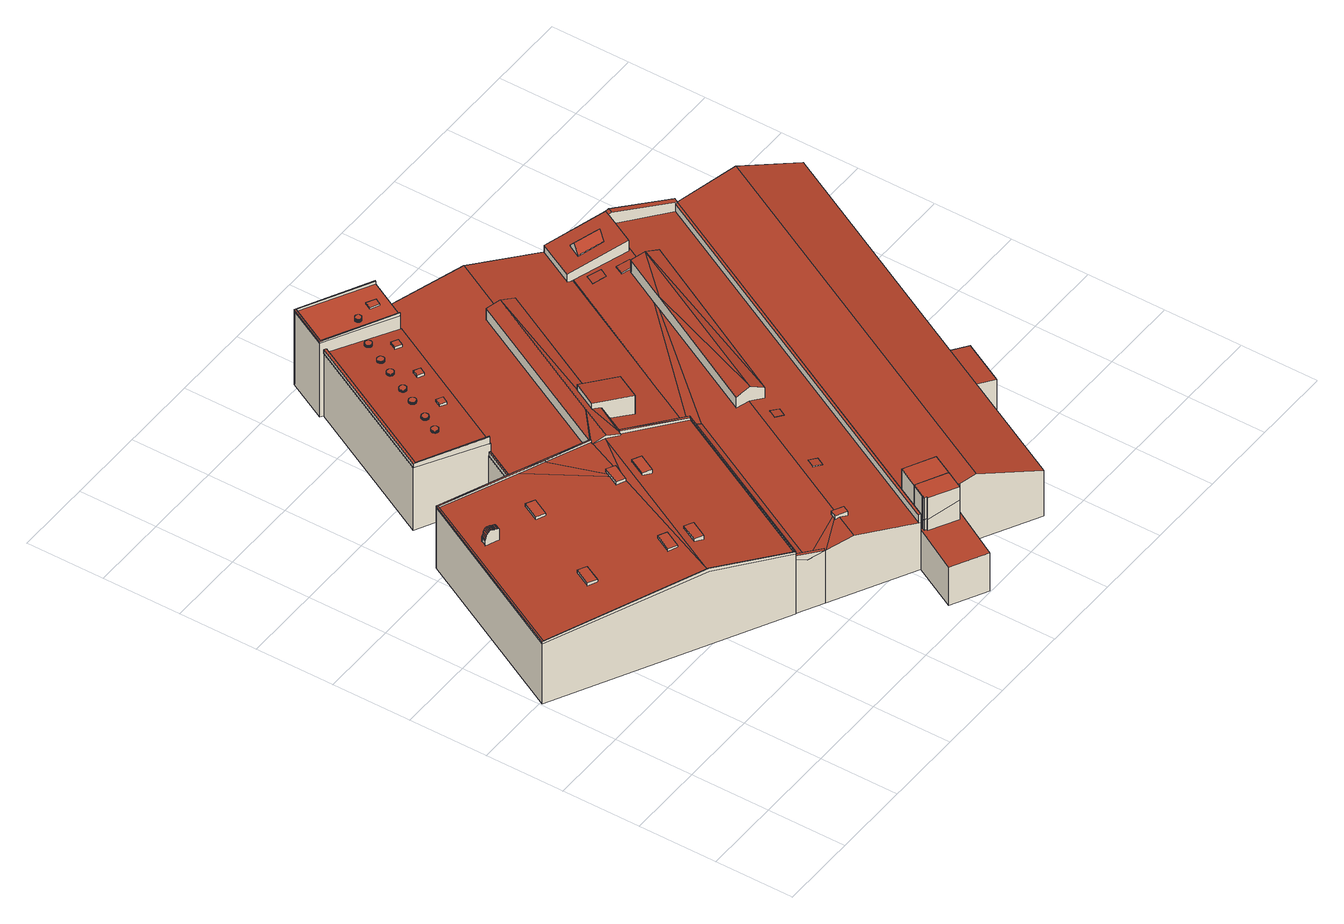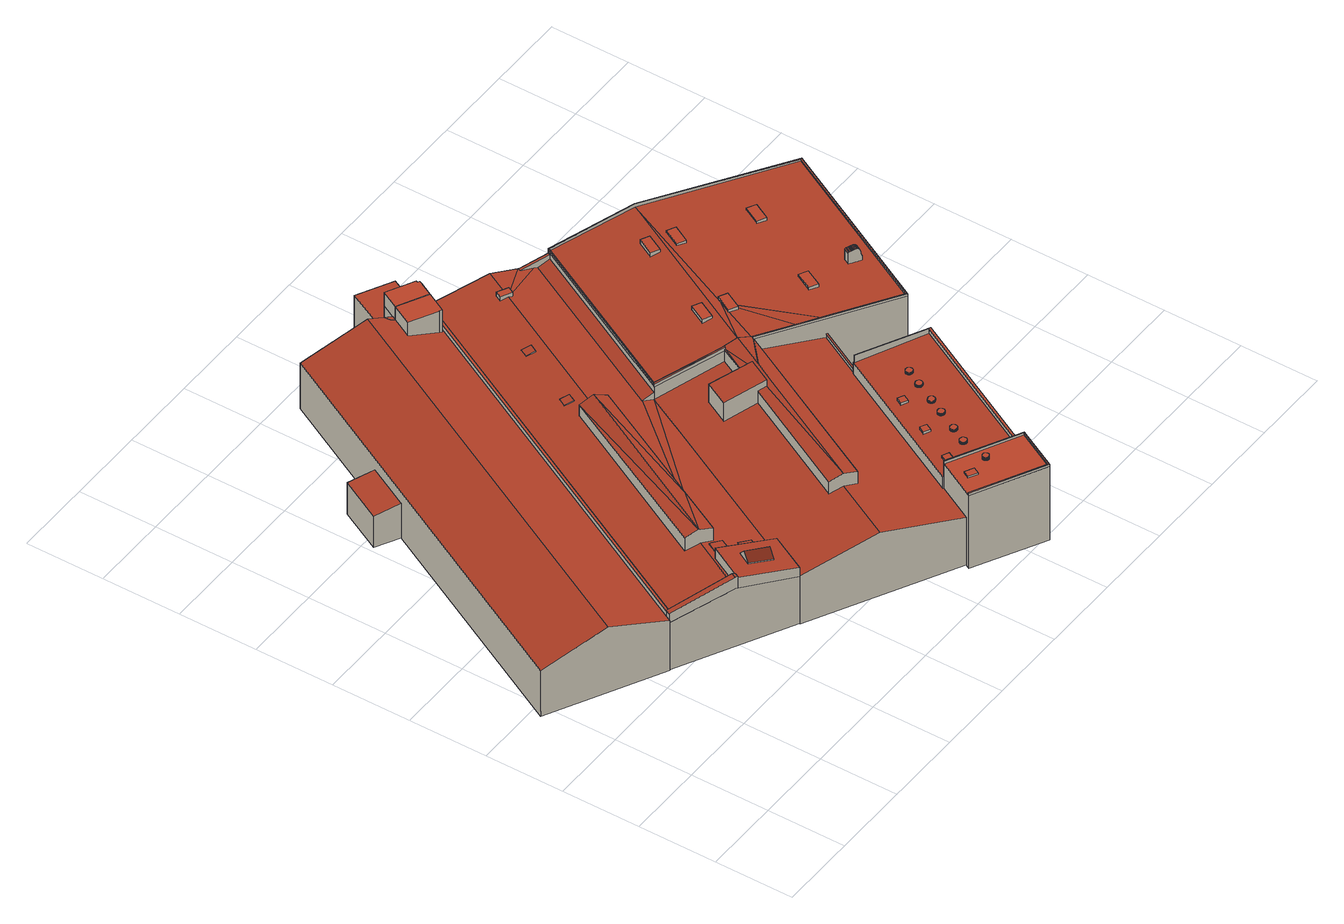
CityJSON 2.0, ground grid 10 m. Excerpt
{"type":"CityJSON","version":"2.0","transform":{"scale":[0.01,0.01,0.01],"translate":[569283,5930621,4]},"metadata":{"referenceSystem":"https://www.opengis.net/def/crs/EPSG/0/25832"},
"CityObjects":{
"building1":{"type":"Building","attributes":{"Grundfläche 2D":"41.973402","Grundhöhe NN":"5.007"},"geometry":[{"type":"Solid","lod":"3","boundaries":[[[[0,1,2,3,4,5,6,7,8]],[[9,10,11,12,13,14]],[[15,16,17,18,19,20,21,22,23,24,25,26,27,28,29]],[[30,31,1,0]],[[31,32,2,1]],[[32,33,34,4,3,2]],[[34,35,5,4]],[[35,36,6,5]],[[36,37,7,6]],[[9,14,8,7,37]],[[0,8,14,30]],[[37,15,29,9]],[[38,39,12,11,10,9,29,28,27]],[[13,12,39,40]],[[30,14,13,40,41]],[[31,42,43,20,32]],[[31,30,41,42]],[[34,33,32,20,19,18]],[[34,18,17,35]],[[35,17,16,36]],[[36,16,15,37]],[[44,25,24,23,22,45,46,47]],[[26,25,44,48]],[[27,26,48,38]],[[21,20,43,49]],[[22,21,49,45]],[[39,38,48,44,47,46,45,49,43,42,41,40]]]],"semantics":{"surfaces":[{"type":"RoofSurface"},{"type":"WallSurface"},{"type":"GroundSurface"}],"values":[[0,0,0,1,1,1,1,1,1,1,1,1,1,1,1,1,1,1,1,1,1,1,1,1,1,1,2]]}}]},
"building2":{"type":"Building","attributes":{"Grundfläche 2D":"3444.904382","Grundhöhe NN":"4.995"},"children":["building2-1","building2-2","building2-3","building2-4","building2-5","building2-6","building2-7","building2-8","building2-9","building2-10","building2-11","building2-12","building2-13","building2-14","building2-15","building2-16","building2-17","building2-18","building2-19","building2-20","building2-21","building2-22","building2-23","building2-24","building2-25","building2-26","building2-27","building2-28","building2-29","building2-30"],"geometry":[{"type":"MultiSurface","lod":"3","boundaries":[[[50,51,52]],[[53,52,51,54,55]],[[51,50,56,57,58,59]],[[60,61,62,63,64,55,54,51,59]],[[65,66,62]],[[66,63,62]],[[64,67,68,55]],[[69,70,71,72]],[[73,74,75,76,77]],[[78,76,75]],[[79,80,81]],[[80,82,81]],[[75,81,82,83,78]],[[84,80,79]],[[84,85,86,87]],[[87,80,84]],[[85,88,89,90,91]],[[91,86,85]],[[92,93,94,95,96]],[[95,90,96]],[[90,89,96]],[[8,97,98,99,100,2,1,0]],[[101,102,103,104]],[[105,106,102]],[[106,103,102]],[[107,106,105]],[[106,108,109,110,103]],[[111,112,113,114,115,116]],[[117,118,119,120,121],[122,123,124,125]],[[126,127,128,129,130,131,132,133,134,135]],[[136,137,138,139,140,141,142,143,144,145,146,147,148]],[[149,150,151,152,144,143,153,154,155,156,157,158,159,160]],[[161,162,163,164,165,166]],[[166,167,161]],[[57,168,169,167,170]],[[167,169,171]],[[167,171,161]],[[172,173,165,174,175,176,177]],[[173,57,170,167]],[[167,166,173]],[[166,165,173]],[[56,168,57]],[[178,179,180,181,182,183,184,185,186,14,187,13,12,188]],[[189,190,178,188]],[[191,192,193,194,195,196,197,198,199,200,201,202,203,204,205,206]],[[207,208,209,210,159,211,212,194,193,192]],[[213,214,215,216,217,218]],[[199,219,220,214,221,222]],[[199,222,221,223,201,200]],[[224,216,215,214,220,219,199,198,225]],[[159,216,224,211]],[[226,227,228,229,230,231,232,233]],[[234,235,236,237]],[[159,217,216]],[[59,58,57,173,172,60]],[[172,177,61,60]],[[157,66,65,238,158]],[[68,67,154,153]],[[55,68,153,143,142,53]],[[52,53,142,141]],[[156,155,69,72]],[[69,155,154,67,64,70]],[[64,63,71,70]],[[72,71,63,66,157,156]],[[176,175,75,74,73,61,177]],[[81,75,175,174]],[[79,81,174,165,164,84]],[[85,84,164,163]],[[85,163,162,161,171,89,88]],[[89,171,96]],[[171,169,96]],[[93,92,96,169,168,56]],[[56,50,94,93]],[[90,95,94,50,52,239,240,86,91]],[[240,241,87,86]],[[241,242,243,82,80,87]],[[243,244,245,78,83,82]],[[238,65,62,77,76,78,245]],[[62,61,73,77]],[[182,32,2,100,183]],[[32,31,1,2]],[[31,30,0,1]],[[8,0,30,14]],[[97,8,14,186]],[[186,185,98,97]],[[185,184,99,98]],[[184,183,100,99]],[[102,101,104,225,198,197,105]],[[107,105,197,196]],[[196,195,194,212,109,108,106,107]],[[224,225,104,103,110,109,212,211]],[[202,246,112,111]],[[247,181,180,114,113,112,246]],[[204,203,202,111,116,115]],[[150,149,210,209,119,118]],[[209,208,120,119]],[[248,151,117,121,207]],[[151,150,118,117]],[[139,138,249,250]],[[151,248,251,252,152]],[[253,145,144,152,252]],[[243,242,241,254,255]],[[217,245,244,243,255,256,213,218]],[[245,217,159,158,238]],[[139,250,257,240,239,52,141,140]],[[241,240,257,254]],[[13,187,258,259]],[[12,13,259,260]],[[189,188,12,260,261]],[[235,262,263,190,189,261,264,236]],[[179,178,190,263,265]],[[265,266,206,205,180,179]],[[181,247,267,268,182]],[[32,182,268,269]],[[31,32,269,270]],[[187,14,30,271,258]],[[30,31,270,271]],[[248,207,192,191,206,266,251]],[[160,210,149]],[[160,159,210]],[[221,214,213,256,272]],[[223,221,272,273]],[[246,202,201,223,273,274]],[[247,246,274,267]],[[132,131,130,129,230,229,228,227,275,276]],[[277,278,233,232,231,230,129,146,145,253]],[[226,233,278,279]],[[227,226,279,275]],[[138,137,136,148,127,126,135,134,133,280,249]],[[127,148,147,128]],[[128,147,146,129]],[[133,132,276,280]],[[237,236,264,281]],[[234,237,281,282]],[[235,234,282,262]],[[279,278,277,253,252,251,266,265,263,262,282,281,264,261,260,259,258,271,270,269,268,267,274,273,272,256,255,254,257,250,249,280,276,275]]],"semantics":{"surfaces":[{"type":"RoofSurface"},{"type":"WallSurface"},{"type":"GroundSurface"}],"values":[0,0,0,0,0,0,0,0,0,0,0,0,0,0,0,0,0,0,0,0,0,0,0,0,0,0,0,0,0,0,0,0,0,0,0,0,0,0,0,0,0,0,0,0,0,0,0,0,0,0,0,0,0,1,1,1,1,1,1,1,1,1,1,1,1,1,1,1,1,1,1,1,1,1,1,1,1,1,1,1,1,1,1,1,1,1,1,1,1,1,1,1,1,1,1,1,1,1,1,1,1,1,1,1,1,1,1,1,1,1,1,1,1,1,1,1,1,1,1,1,1,1,1,1,1,1,1,1,1,1,1,1,1,1,1,2]}}]},
"building2-1":{"type":"BuildingInstallation","parents":["building2"],"geometry":[{"type":"MultiSurface","lod":"3","boundaries":[[[283,284,285,286,287]],[[283,287,138,139]],[[139,140,284,283]],[[140,136,285,284]],[[287,286,285,136,137,138]]],"semantics":{"surfaces":[{"type":"RoofSurface"},{"type":"WallSurface"}],"values":[0,1,1,1,1]}}]},
"building2-2":{"type":"BuildingInstallation","parents":["building2"],"geometry":[{"type":"MultiSurface","lod":"3","boundaries":[[[288,289,290,291]],[[291,290,292,293]],[[288,291,293,294]],[[289,288,294,295]],[[290,289,295,292]]],"semantics":{"surfaces":[{"type":"RoofSurface"},{"type":"WallSurface"}],"values":[0,1,1,1,1]}}]},
"building2-3":{"type":"BuildingInstallation","parents":["building2"],"geometry":[{"type":"MultiSurface","lod":"3","boundaries":[[[296,297,298,299]],[[300,297,296,301]],[[302,300,301,303]],[[304,302,303,305]],[[306,304,305,307]],[[308,306,307,309]],[[310,308,309,311]],[[312,310,311,313]],[[314,312,313,315]],[[316,314,315,317]],[[318,316,317,319]],[[320,318,319,321]],[[322,320,321,323]],[[324,322,323,325]],[[326,324,325,327]],[[328,329,299,298]],[[299,329,330,331,332,333,334,335,336,337,327,325,323,321,319,317,315,313,311,309,307,305,303,301,296]],[[337,338,326,327]],[[324,326,338,339,340,341,342,343,344,345,346,347,328,298,297,300,302,304,306,308,310,312,314,316,318,320,322]]],"semantics":{"surfaces":[{"type":"RoofSurface"},{"type":"WallSurface"}],"values":[0,0,0,0,0,0,0,0,0,0,0,0,0,0,0,1,1,1,1]}}]},
"building2-4":{"type":"BuildingInstallation","parents":["building2"],"geometry":[{"type":"MultiSurface","lod":"3","boundaries":[[[348,349,350,351]],[[351,350,352,353]],[[348,351,353,354]],[[349,348,354,355]],[[350,349,355,352]]],"semantics":{"surfaces":[{"type":"RoofSurface"},{"type":"WallSurface"}],"values":[0,1,1,1,1]}}]},
"building2-5":{"type":"BuildingInstallation","parents":["building2"],"geometry":[{"type":"MultiSurface","lod":"3","boundaries":[[[356,357,358,359]],[[359,358,360,361]],[[356,359,361,362]],[[357,356,362,363]],[[358,357,363,360]]],"semantics":{"surfaces":[{"type":"RoofSurface"},{"type":"WallSurface"}],"values":[0,1,1,1,1]}}]},
"building2-6":{"type":"BuildingInstallation","parents":["building2"],"geometry":[{"type":"MultiSurface","lod":"3","boundaries":[[[364,365,366,367]],[[367,366,368,369]],[[369,370,364,367]],[[370,371,365,364]],[[366,365,371,368]]],"semantics":{"surfaces":[{"type":"RoofSurface"},{"type":"WallSurface"}],"values":[0,1,1,1,1]}}]},
"building2-7":{"type":"BuildingInstallation","parents":["building2"],"geometry":[{"type":"MultiSurface","lod":"3","boundaries":[[[372,373,374,375]],[[375,374,376,377]],[[372,375,377,378]],[[373,372,378,379]],[[374,373,379,376]]],"semantics":{"surfaces":[{"type":"RoofSurface"},{"type":"WallSurface"}],"values":[0,1,1,1,1]}}]},
"building2-8":{"type":"BuildingInstallation","parents":["building2"],"geometry":[{"type":"MultiSurface","lod":"3","boundaries":[[[380,381,382,383,384,385]],[[386,387,380,385]],[[387,166,381,380]],[[166,167,382,381]],[[167,388,383,382]],[[389,384,383,388,170]],[[389,386,385,384]]],"semantics":{"surfaces":[{"type":"RoofSurface"},{"type":"WallSurface"}],"values":[0,1,1,1,1,1,1]}}]},
"building2-9":{"type":"BuildingInstallation","parents":["building2"],"geometry":[{"type":"MultiSurface","lod":"3","boundaries":[[[390,391,392,393]],[[393,392,394,395]],[[390,393,395,396]],[[391,390,396,397]],[[392,391,397,394]]],"semantics":{"surfaces":[{"type":"RoofSurface"},{"type":"WallSurface"}],"values":[0,1,1,1,1]}}]},
"building2-10":{"type":"BuildingInstallation","parents":["building2"],"geometry":[{"type":"MultiSurface","lod":"3","boundaries":[[[398,399,400,401,402]],[[403,404,398,402]],[[404,405,399,398]],[[406,407,400,399,405]],[[400,407,403,402,401]]],"semantics":{"surfaces":[{"type":"RoofSurface"},{"type":"WallSurface"}],"values":[0,1,1,1,1]}}]},
"building2-11":{"type":"BuildingInstallation","parents":["building2"],"geometry":[{"type":"MultiSurface","lod":"3","boundaries":[[[408,409,410,411]],[[412,413,410,409]],[[409,408,414,412]],[[411,410,413,415]],[[415,414,408,411]]],"semantics":{"surfaces":[{"type":"RoofSurface"},{"type":"WallSurface"}],"values":[0,1,1,1,1]}}]},
"building2-12":{"type":"BuildingInstallation","parents":["building2"],"geometry":[{"type":"MultiSurface","lod":"3","boundaries":[[[416,417,418,419,420,421]],[[421,422,423,424,416]],[[121,120,419,418]],[[193,425,204,115,114,423,422,421,420,419,120,208]],[[423,114,180,205,206,424]],[[418,417,416,424,206,191,192,207,121]]],"semantics":{"surfaces":[{"type":"RoofSurface"},{"type":"WallSurface"}],"values":[0,0,1,1,1,1]}}]},
"building2-13":{"type":"BuildingInstallation","parents":["building2"],"geometry":[{"type":"MultiSurface","lod":"3","boundaries":[[[426,427,428,429]],[[430,427,426,431]],[[429,428,122,125]],[[124,431,426,429,125]],[[430,431,124,123]],[[122,428,427,430,123]]],"semantics":{"surfaces":[{"type":"RoofSurface"},{"type":"WallSurface"}],"values":[0,0,1,1,1,1]}}]},
"building2-14":{"type":"BuildingInstallation","parents":["building2"],"geometry":[{"type":"MultiSurface","lod":"3","boundaries":[[[432,433,434,435,436,437]],[[434,438,200,439,435]],[[436,435,439,440]],[[436,440,199,441,437]],[[438,434,433,432,437,441,219,222]]],"semantics":{"surfaces":[{"type":"RoofSurface"},{"type":"WallSurface"}],"values":[0,1,1,1,1]}}]},
"building2-15":{"type":"BuildingInstallation","parents":["building2"],"geometry":[{"type":"MultiSurface","lod":"3","boundaries":[[[221,442,443,444,445]],[[214,221,445,213]],[[215,218,444,443,220]],[[213,445,444,218]]],"semantics":{"surfaces":[{"type":"RoofSurface"},{"type":"WallSurface"}],"values":[0,1,1,1]}}]},
"building2-16":{"type":"BuildingInstallation","parents":["building2"],"geometry":[{"type":"MultiSurface","lod":"3","boundaries":[[[446,447,448,449]],[[449,448,450,451]],[[451,452,446,449]],[[452,453,447,446]],[[448,447,453,450]]],"semantics":{"surfaces":[{"type":"RoofSurface"},{"type":"WallSurface"}],"values":[0,1,1,1,1]}}]},
"building2-17":{"type":"BuildingInstallation","parents":["building2"],"geometry":[{"type":"MultiSurface","lod":"3","boundaries":[[[454,455,456,457,458,459,460,461,462,463,464,465,466,467,468,469,470,471,472,473,474,475,476,477,478,479,480,481,482,483,484,485,486,487,488,489,490,491,492,493,494,495,496,497,498,499,500,501,502,503]],[[459,458,504,505]],[[460,459,505,506]],[[461,460,506,507]],[[462,461,507,508]],[[463,462,508,509]],[[457,456,510,511]],[[458,457,511,504]],[[464,463,509,512]],[[465,464,512,513]],[[466,465,513,514]],[[467,466,514,515]],[[468,467,515,516]],[[469,468,516,517]],[[470,469,517,518]],[[471,470,518,519]],[[472,471,519,520]],[[473,472,520,521]],[[474,473,521,522]],[[475,474,522,523]],[[476,475,523,524]],[[477,476,524,525]],[[478,477,525,526]],[[479,478,526,527]],[[480,479,527,528]],[[481,480,528,529]],[[482,481,529,530]],[[483,482,530,531]],[[484,483,531,532]],[[485,484,532,533]],[[486,485,533,534]],[[487,486,534,535]],[[488,487,535,536]],[[489,488,536,537]],[[490,489,537,538]],[[491,490,538,539]],[[492,491,539,540]],[[493,492,540,541]],[[494,493,541,542]],[[495,494,542,543]],[[496,495,543,544]],[[497,496,544,545]],[[498,497,545,546]],[[499,498,546,547]],[[500,499,547,548]],[[501,500,548,549]],[[502,501,549,550]],[[503,502,550,551]],[[454,503,551,552]],[[455,454,552,553]],[[456,455,553,510]]],"semantics":{"surfaces":[{"type":"RoofSurface"},{"type":"WallSurface"}],"values":[0,1,1,1,1,1,1,1,1,1,1,1,1,1,1,1,1,1,1,1,1,1,1,1,1,1,1,1,1,1,1,1,1,1,1,1,1,1,1,1,1,1,1,1,1,1,1,1,1,1,1]}}]},
"building2-18":{"type":"BuildingInstallation","parents":["building2"],"geometry":[{"type":"MultiSurface","lod":"3","boundaries":[[[554,555,556,557]],[[557,556,558,559]],[[559,560,554,557]],[[555,554,560,561]],[[556,555,561,558]]],"semantics":{"surfaces":[{"type":"RoofSurface"},{"type":"WallSurface"}],"values":[0,1,1,1,1]}}]},
"building2-19":{"type":"BuildingInstallation","parents":["building2"],"geometry":[{"type":"MultiSurface","lod":"3","boundaries":[[[562,563,564,565,566,567,568,569]],[[563,229,570,564]],[[565,564,570,571]],[[566,565,571,572]],[[567,566,572,232]],[[568,567,232,233]],[[233,226,569,568]],[[226,227,562,569]],[[227,228,229,563,562]]],"semantics":{"surfaces":[{"type":"RoofSurface"},{"type":"WallSurface"}],"values":[0,1,1,1,1,1,1,1,1]}}]},
"building2-20":{"type":"BuildingInstallation","parents":["building2"],"geometry":[{"type":"MultiSurface","lod":"3","boundaries":[[[573,574,575,576,577,578,579]],[[132,133,576,575]],[[133,134,135,577,576]],[[135,580,578,577]],[[580,581,579,578]],[[581,582,131,574,573,579]],[[131,132,575,574]]],"semantics":{"surfaces":[{"type":"RoofSurface"},{"type":"WallSurface"}],"values":[0,1,1,1,1,1,1]}}]},
"building2-21":{"type":"BuildingInstallation","parents":["building2"],"geometry":[{"type":"MultiSurface","lod":"3","boundaries":[[[583,584,585,586,587,588,589,590,591,592,593,594,595,596,597,598,599,600,601,602,603,604,605,606,607,608,609,610,611,612,613,614,615,616,617,618,619,620,621,622,623,624,625,626,627,628,629,630,631,632]],[[633,634,632,631]],[[634,635,583,632]],[[635,636,584,583]],[[636,637,585,584]],[[637,638,586,585]],[[587,586,638,639]],[[640,641,594,593]],[[639,642,588,587]],[[642,643,589,588]],[[643,644,590,589]],[[644,645,591,590]],[[645,646,592,591]],[[646,640,593,592]],[[641,647,595,594]],[[647,648,596,595]],[[648,649,597,596]],[[649,650,598,597]],[[650,651,599,598]],[[651,652,600,599]],[[652,653,601,600]],[[653,654,602,601]],[[603,602,654,655]],[[655,656,604,603]],[[656,657,605,604]],[[657,658,606,605]],[[658,659,607,606]],[[659,660,608,607]],[[660,661,609,608]],[[661,662,610,609]],[[662,663,611,610]],[[663,664,612,611]],[[613,612,664,665]],[[665,666,614,613]],[[666,667,615,614]],[[667,668,616,615]],[[668,669,617,616]],[[669,670,618,617]],[[670,671,619,618]],[[671,672,620,619]],[[672,673,621,620]],[[673,674,622,621]],[[674,675,623,622]],[[675,676,624,623]],[[676,677,625,624]],[[677,678,626,625]],[[627,626,678,679]],[[679,680,628,627]],[[680,681,629,628]],[[681,682,630,629]],[[682,633,631,630]]],"semantics":{"surfaces":[{"type":"RoofSurface"},{"type":"WallSurface"}],"values":[0,1,1,1,1,1,1,1,1,1,1,1,1,1,1,1,1,1,1,1,1,1,1,1,1,1,1,1,1,1,1,1,1,1,1,1,1,1,1,1,1,1,1,1,1,1,1,1,1,1,1]}}]},
"building2-22":{"type":"BuildingInstallation","parents":["building2"],"geometry":[{"type":"MultiSurface","lod":"3","boundaries":[[[683,684,685,686,687,688,689,690,691,692,693,694,695,696,697,698,699,700,701,702,703,704,705,706,707,708,709,710,711,712,713,714,715,716,717,718,719,720,721,722,723,724,725,726,727,728,729,730,731,732]],[[703,702,733,734]],[[704,703,734,735]],[[705,704,735,736]],[[706,705,736,737]],[[707,706,737,738]],[[708,707,738,739]],[[690,689,740,741]],[[684,683,742,743]],[[685,684,743,744]],[[686,685,744,745]],[[687,686,745,746]],[[688,687,746,747]],[[689,688,747,740]],[[691,690,741,748]],[[692,691,748,749]],[[693,692,749,750]],[[694,693,750,751]],[[695,694,751,752]],[[696,695,752,753]],[[697,696,753,754]],[[698,697,754,755]],[[699,698,755,756]],[[700,699,756,757]],[[701,700,757,758]],[[702,701,758,733]],[[709,708,739,759]],[[710,709,759,760]],[[711,710,760,761]],[[712,711,761,762]],[[713,712,762,763]],[[714,713,763,764]],[[715,714,764,765]],[[716,715,765,766]],[[717,716,766,767]],[[718,717,767,768]],[[719,718,768,769]],[[720,719,769,770]],[[721,720,770,771]],[[722,721,771,772]],[[723,722,772,773]],[[724,723,773,774]],[[725,724,774,775]],[[726,725,775,776]],[[727,726,776,777]],[[728,727,777,778]],[[729,728,778,779]],[[730,729,779,780]],[[731,730,780,781]],[[732,731,781,782]],[[683,732,782,742]]],"semantics":{"surfaces":[{"type":"RoofSurface"},{"type":"WallSurface"}],"values":[0,1,1,1,1,1,1,1,1,1,1,1,1,1,1,1,1,1,1,1,1,1,1,1,1,1,1,1,1,1,1,1,1,1,1,1,1,1,1,1,1,1,1,1,1,1,1,1,1,1,1]}}]},
"building2-23":{"type":"BuildingInstallation","parents":["building2"],"geometry":[{"type":"MultiSurface","lod":"3","boundaries":[[[783,784,785,786]],[[786,785,787,788]],[[788,789,783,786]],[[784,783,789,790]],[[790,787,785,784]]],"semantics":{"surfaces":[{"type":"RoofSurface"},{"type":"WallSurface"}],"values":[0,1,1,1,1]}}]},
"building2-24":{"type":"BuildingInstallation","parents":["building2"],"geometry":[{"type":"MultiSurface","lod":"3","boundaries":[[[791,792,793,794]],[[794,793,795,796]],[[791,794,796,797]],[[792,791,797,798]],[[793,792,798,795]]],"semantics":{"surfaces":[{"type":"RoofSurface"},{"type":"WallSurface"}],"values":[0,1,1,1,1]}}]},
"building2-25":{"type":"BuildingInstallation","parents":["building2"],"geometry":[{"type":"MultiSurface","lod":"3","boundaries":[[[799,800,801,802,803,804,805,806,807,808,809,810,811,812,813,814,815,816,817,818,819,820,821,822,823,824,825,826,827,828,829,830,831,832,833,834,835,836,837,838,839,840,841,842,843,844,845,846,847,848]],[[824,823,849,850]],[[825,824,850,851]],[[826,825,851,852]],[[827,826,852,853]],[[828,827,853,854]],[[829,828,854,855]],[[811,810,856,857]],[[805,804,858,859]],[[806,805,859,860]],[[807,806,860,861]],[[808,807,861,862]],[[809,808,862,863]],[[810,809,863,856]],[[812,811,857,864]],[[813,812,864,865]],[[814,813,865,866]],[[815,814,866,867]],[[816,815,867,868]],[[817,816,868,869]],[[818,817,869,870]],[[819,818,870,871]],[[820,819,871,872]],[[821,820,872,873]],[[822,821,873,874]],[[823,822,874,849]],[[830,829,855,875]],[[831,830,875,876]],[[832,831,876,877]],[[833,832,877,878]],[[834,833,878,879]],[[835,834,879,880]],[[836,835,880,881]],[[837,836,881,882]],[[838,837,882,883]],[[839,838,883,884]],[[840,839,884,885]],[[841,840,885,886]],[[842,841,886,887]],[[843,842,887,888]],[[844,843,888,889]],[[845,844,889,890]],[[846,845,890,891]],[[847,846,891,892]],[[848,847,892,893]],[[799,848,893,894]],[[800,799,894,895]],[[801,800,895,896]],[[802,801,896,897]],[[803,802,897,898]],[[804,803,898,858]]],"semantics":{"surfaces":[{"type":"RoofSurface"},{"type":"WallSurface"}],"values":[0,1,1,1,1,1,1,1,1,1,1,1,1,1,1,1,1,1,1,1,1,1,1,1,1,1,1,1,1,1,1,1,1,1,1,1,1,1,1,1,1,1,1,1,1,1,1,1,1,1,1]}}]},
"building2-26":{"type":"BuildingInstallation","parents":["building2"],"geometry":[{"type":"MultiSurface","lod":"3","boundaries":[[[899,900,901,902,903,904,905,906,907,908,909,910,911,912,913,914,915,916,917,918,919,920,921,922,923,924,925,926,927,928,929,930,931,932,933,934,935,936,937,938,939,940,941,942,943,944,945,946,947,948]],[[903,902,949,950]],[[947,946,951,952]],[[948,947,952,953]],[[899,948,953,954]],[[900,899,954,955]],[[901,900,955,956]],[[902,901,956,949]],[[904,903,950,957]],[[905,904,957,958]],[[906,905,958,959]],[[907,906,959,960]],[[908,907,960,961]],[[909,908,961,962]],[[910,909,962,963]],[[911,910,963,964]],[[912,911,964,965]],[[913,912,965,966]],[[914,913,966,967]],[[915,914,967,968]],[[916,915,968,969]],[[917,916,969,970]],[[918,917,970,971]],[[919,918,971,972]],[[920,919,972,973]],[[921,920,973,974]],[[922,921,974,975]],[[923,922,975,976]],[[924,923,976,977]],[[925,924,977,978]],[[926,925,978,979]],[[927,926,979,980]],[[928,927,980,981]],[[929,928,981,982]],[[930,929,982,983]],[[931,930,983,984]],[[932,931,984,985]],[[933,932,985,986]],[[934,933,986,987]],[[935,934,987,988]],[[936,935,988,989]],[[937,936,989,990]],[[938,937,990,991]],[[939,938,991,992]],[[940,939,992,993]],[[941,940,993,994]],[[942,941,994,995]],[[943,942,995,996]],[[944,943,996,997]],[[945,944,997,998]],[[946,945,998,951]]],"semantics":{"surfaces":[{"type":"RoofSurface"},{"type":"WallSurface"}],"values":[0,1,1,1,1,1,1,1,1,1,1,1,1,1,1,1,1,1,1,1,1,1,1,1,1,1,1,1,1,1,1,1,1,1,1,1,1,1,1,1,1,1,1,1,1,1,1,1,1,1,1]}}]},
"building2-27":{"type":"BuildingInstallation","parents":["building2"],"geometry":[{"type":"MultiSurface","lod":"3","boundaries":[[[999,1000,1001,1002]],[[1002,1001,1003,1004]],[[999,1002,1004,1005]],[[1000,999,1005,1006]],[[1001,1000,1006,1003]]],"semantics":{"surfaces":[{"type":"RoofSurface"},{"type":"WallSurface"}],"values":[0,1,1,1,1]}}]},
"building2-28":{"type":"BuildingInstallation","parents":["building2"],"geometry":[{"type":"MultiSurface","lod":"3","boundaries":[[[1007,1008,1009,1010,1011,1012,1013,1014,1015,1016,1017,1018,1019,1020,1021,1022,1023,1024,1025,1026,1027,1028,1029,1030,1031,1032,1033,1034,1035,1036,1037,1038,1039,1040,1041,1042,1043,1044,1045,1046,1047,1048,1049,1050,1051,1052,1053,1054,1055,1056]],[[1018,1017,1057,1058]],[[1019,1018,1058,1059]],[[1020,1019,1059,1060]],[[1021,1020,1060,1061]],[[1022,1021,1061,1062]],[[1023,1022,1062,1063]],[[1024,1023,1063,1064]],[[1012,1011,1065,1066]],[[1013,1012,1066,1067]],[[1014,1013,1067,1068]],[[1015,1014,1068,1069]],[[1016,1015,1069,1070]],[[1017,1016,1070,1057]],[[1025,1024,1064,1071]],[[1026,1025,1071,1072]],[[1027,1026,1072,1073]],[[1028,1027,1073,1074]],[[1029,1028,1074,1075]],[[1030,1029,1075,1076]],[[1031,1030,1076,1077]],[[1032,1031,1077,1078]],[[1033,1032,1078,1079]],[[1034,1033,1079,1080]],[[1035,1034,1080,1081]],[[1036,1035,1081,1082]],[[1037,1036,1082,1083]],[[1038,1037,1083,1084]],[[1039,1038,1084,1085]],[[1040,1039,1085,1086]],[[1041,1040,1086,1087]],[[1042,1041,1087,1088]],[[1043,1042,1088,1089]],[[1044,1043,1089,1090]],[[1045,1044,1090,1091]],[[1046,1045,1091,1092]],[[1047,1046,1092,1093]],[[1048,1047,1093,1094]],[[1049,1048,1094,1095]],[[1050,1049,1095,1096]],[[1051,1050,1096,1097]],[[1052,1051,1097,1098]],[[1053,1052,1098,1099]],[[1054,1053,1099,1100]],[[1055,1054,1100,1101]],[[1056,1055,1101,1102]],[[1007,1056,1102,1103]],[[1008,1007,1103,1104]],[[1009,1008,1104,1105]],[[1010,1009,1105,1106]],[[1011,1010,1106,1065]]],"semantics":{"surfaces":[{"type":"RoofSurface"},{"type":"WallSurface"}],"values":[0,1,1,1,1,1,1,1,1,1,1,1,1,1,1,1,1,1,1,1,1,1,1,1,1,1,1,1,1,1,1,1,1,1,1,1,1,1,1,1,1,1,1,1,1,1,1,1,1,1,1]}}]},
"building2-29":{"type":"BuildingInstallation","parents":["building2"],"geometry":[{"type":"MultiSurface","lod":"3","boundaries":[[[1107,1108,1109,1110,1111,1112,1113,1114,1115,1116,1117,1118,1119,1120,1121,1122,1123,1124,1125,1126,1127,1128,1129,1130,1131,1132,1133,1134,1135,1136,1137,1138,1139,1140,1141,1142,1143,1144,1145,1146,1147,1148,1149,1150,1151,1152,1153,1154,1155,1156]],[[1157,1158,1130,1129]],[[1158,1159,1131,1130]],[[1159,1160,1132,1131]],[[1160,1161,1133,1132]],[[1161,1162,1134,1133]],[[1135,1134,1162,1163]],[[1163,1164,1136,1135]],[[1164,1165,1137,1136]],[[1165,1166,1138,1137]],[[1139,1138,1166,1167]],[[1167,1168,1140,1139]],[[1168,1169,1141,1140]],[[1169,1170,1142,1141]],[[1171,1172,1111,1110]],[[1173,1174,1155,1154]],[[1174,1175,1156,1155]],[[1175,1176,1107,1156]],[[1176,1177,1108,1107]],[[1177,1178,1109,1108]],[[1178,1171,1110,1109]],[[1172,1179,1112,1111]],[[1179,1180,1113,1112]],[[1180,1181,1114,1113]],[[1181,1182,1115,1114]],[[1182,1183,1116,1115]],[[1183,1184,1117,1116]],[[1184,1185,1118,1117]],[[1185,1186,1119,1118]],[[1186,1187,1120,1119]],[[1187,1188,1121,1120]],[[1188,1189,1122,1121]],[[1189,1190,1123,1122]],[[1190,1191,1124,1123]],[[1191,1192,1125,1124]],[[1192,1193,1126,1125]],[[1193,1194,1127,1126]],[[1194,1195,1128,1127]],[[1195,1157,1129,1128]],[[1170,1196,1143,1142]],[[1196,1197,1144,1143]],[[1197,1198,1145,1144]],[[1198,1199,1146,1145]],[[1199,1200,1147,1146]],[[1200,1201,1148,1147]],[[1201,1202,1149,1148]],[[1202,1203,1150,1149]],[[1203,1204,1151,1150]],[[1204,1205,1152,1151]],[[1205,1206,1153,1152]],[[1206,1173,1154,1153]]],"semantics":{"surfaces":[{"type":"RoofSurface"},{"type":"WallSurface"}],"values":[0,1,1,1,1,1,1,1,1,1,1,1,1,1,1,1,1,1,1,1,1,1,1,1,1,1,1,1,1,1,1,1,1,1,1,1,1,1,1,1,1,1,1,1,1,1,1,1,1,1,1]}}]},
"building2-30":{"type":"BuildingInstallation","parents":["building2"],"geometry":[{"type":"MultiSurface","lod":"3","boundaries":[[[1207,1208,1209,1210,1211,1212,1213,1214,1215,1216,1217,1218,1219,1220,1221,1222,1223,1224,1225,1226,1227,1228,1229,1230,1231,1232,1233,1234,1235,1236,1237,1238,1239,1240,1241,1242,1243,1244,1245,1246,1247,1248,1249,1250,1251,1252,1253,1254,1255,1256]],[[1248,1247,1257,1258]],[[1249,1248,1258,1259]],[[1250,1249,1259,1260]],[[1251,1250,1260,1261]],[[1252,1251,1261,1262]],[[1253,1252,1262,1263]],[[1210,1209,1264,1265]],[[1211,1210,1265,1266]],[[1212,1211,1266,1267]],[[1213,1212,1267,1268]],[[1214,1213,1268,1269]],[[1215,1214,1269,1270]],[[1216,1215,1270,1271]],[[1217,1216,1271,1272]],[[1218,1217,1272,1273]],[[1219,1218,1273,1274]],[[1220,1219,1274,1275]],[[1221,1220,1275,1276]],[[1222,1221,1276,1277]],[[1223,1222,1277,1278]],[[1224,1223,1278,1279]],[[1225,1224,1279,1280]],[[1226,1225,1280,1281]],[[1227,1226,1281,1282]],[[1228,1227,1282,1283]],[[1229,1228,1283,1284]],[[1230,1229,1284,1285]],[[1231,1230,1285,1286]],[[1232,1231,1286,1287]],[[1233,1232,1287,1288]],[[1234,1233,1288,1289]],[[1235,1234,1289,1290]],[[1236,1235,1290,1291]],[[1237,1236,1291,1292]],[[1238,1237,1292,1293]],[[1239,1238,1293,1294]],[[1240,1239,1294,1295]],[[1241,1240,1295,1296]],[[1242,1241,1296,1297]],[[1243,1242,1297,1298]],[[1244,1243,1298,1299]],[[1245,1244,1299,1300]],[[1246,1245,1300,1301]],[[1247,1246,1301,1257]],[[1254,1253,1263,1302]],[[1255,1254,1302,1303]],[[1256,1255,1303,1304]],[[1207,1256,1304,1305]],[[1208,1207,1305,1306]],[[1209,1208,1306,1264]]],"semantics":{"surfaces":[{"type":"RoofSurface"},{"type":"WallSurface"}],"values":[0,1,1,1,1,1,1,1,1,1,1,1,1,1,1,1,1,1,1,1,1,1,1,1,1,1,1,1,1,1,1,1,1,1,1,1,1,1,1,1,1,1,1,1,1,1,1,1,1,1,1]}}]}
},
"vertices":[
[4220,987,1161],[4129,813,1161],[4127,814,1161],[4124,809,1161],[4110,782,1161],[4138,767,1161],[4128,747,1161],[4474,565,1161],[4593,790,1161],[4565,738,968],[4608,715,983],[4611,713,984],[4658,689,1000],[4636,767,983],[4593,790,968],[4474,565,685],[4128,747,686],[4138,767,687],[4110,782,687],[4124,809,688],[4127,814,688],[4138,835,690],[4118,846,690],[4104,819,688],[4080,773,686],[3803,247,655],[4243,15,655],[4611,713,696],[4608,715,696],[4565,738,696],[4220,987,838],[4129,813,838],[4127,814,837],[4124,809,837],[4110,782,837],[4138,767,847],[4128,747,847],[4474,565,968],[4611,713,101],[4658,689,101],[4636,767,101],[4220,987,101],[4129,813,101],[4127,814,101],[3803,247,101],[4118,846,101],[4104,819,101],[4080,773,101],[4243,15,101],[4138,835,101],
[2831,4263,1152],[3172,4557,1205],[2827,4266,1152],[3944,6388,1155],[3331,4857,1205],[4095,6309,1205],[2823,4247,1152],[2808,4219,1152],[2945,4147,1202],[2954,4142,1205],[3109,4061,1152],[3120,4081,1152],[3133,4104,1152],[3235,4524,1183],[3393,4824,1183],[3144,4098,1152],[3339,4469,1152],[3491,4772,1155],[4256,6224,1157],[3859,4579,1158],[3393,4824,1267],[3235,4524,1267],[3701,4278,1158],[3120,4081,1174],[3125,4078,1172],[3880,3680,1005],[3144,4098,1171],[3133,4104,1174],[3902,3699,1005],[1828,2029,1214],[1824,2020,1214],[2754,1541,1005],[2758,1528,1005],[2761,1533,1005],[45,2968,1008],[1175,5115,1008],[1169,5139,1008],[25,2967,1008],[2026,4667,1097],[2325,4510,1128],[2050,4674,1099],[2035,4683,1098],[2820,4249,1180],[2823,4247,1180],[2831,4263,1180],[2827,4266,1179],[2325,4509,1128],[4728,1047,1161],[4389,1225,1161],[4387,1222,1161],[4352,1241,1161],[4515,3345,1141],[4529,3338,1149],[5201,4982,1089],[4375,3419,1064],[4682,3257,1064],[5668,5494,1149],[5821,5413,1099],[5652,5502,1143],[5514,5575,1099],[5266,5105,1091],[4079,833,908],[4104,819,908],[4118,846,908],[6722,5791,908],[6697,5805,908],[4093,859,908],[5345,6591,914],[5098,6122,914],[5761,5773,1092],[5978,6183,1092],[6008,6242,1092],[5358,6157,965],[5445,6321,965],[5722,6176,1040],[5636,6012,1040],[2353,5248,967],[2363,5243,967],[3328,7075,967],[3317,7080,967],[3315,7081,967],[2516,7502,1009],[2488,7516,1010],[1524,5685,1010],[2337,5257,968],[2349,5250,968],[2353,5248,799],[2349,5250,798],[2337,5257,795],[2035,4683,795],[2050,4674,799],[2827,4266,984],[3944,6388,984],[4095,6309,1020],[4489,7056,1020],[3561,7545,799],[3317,7080,799],[3328,7075,801],[2363,5243,801],[5131,6105,797],[5098,6122,805],[5345,6591,805],[5351,6603,805],[4256,6224,980],[3491,4772,980],[3859,4579,888],[3701,4278,888],[3339,4469,979],[3144,4098,979],[3902,3699,789],[5160,6089,789],[2044,4657,1071],[2035,4662,1070],[1175,5115,983],[45,2968,983],[1828,2029,1169],[2553,3648,1156],[2553,3649,1156],[2820,4249,1152],[2325,4509,1100],[2623,3805,1155],[2325,4510,1100],[3109,4061,1134],[2945,4147,1169],[2754,1541,974],[3880,3680,974],[3125,4078,1133],[3120,4081,1134],[7422,5514,1061],[6760,5862,830],[6722,5791,830],[4118,846,830],[4138,835,837],[4352,1241,837],[4387,1222,849],[4389,1225,849],[4728,1047,968],[4636,768,983],[4833,597,1061],[5561,213,764],[8150,5130,764],[6042,6225,941],[6034,6229,942],[6003,6170,942],[5652,5502,942],[5668,5494,939],[5821,5413,906],[4682,3257,907],[4515,3345,942],[3583,1574,942],[3541,1494,942],[3385,1198,942],[4079,833,795],[4093,859,795],[6697,5805,795],[6722,5791,789],[6753,5850,789],[6008,6242,937],[5978,6183,937],[5761,5773,937],[5160,6089,803],[5266,5105,909],[5514,5575,912],[2761,1533,889],[2890,1465,824],[2907,1496,824],[4030,3630,824],[3902,3699,889],[2778,1564,889],[3514,1563,931],[2949,1474,834],[3085,1362,867],[3502,1539,930],[3082,1358,867],[5201,4982,909],[4375,3419,909],[2721,8056,1174],[2448,7538,1174],[2943,7277,1167],[3315,7081,1161],[3317,7080,1161],[3322,7091,1161],[3583,7586,1161],[3590,7598,1161],[6942,2122,555],[6648,2277,602],[6364,1737,602],[6658,1582,555],[3144,4098,1132],[2050,4674,1071],[1169,5139,981],[25,2967,981],[1824,2020,1169],[2758,1528,972],[2761,1533,972],[3902,3699,972],[4104,819,789],[4118,846,789],[5345,6591,789],[2337,5257,100],[2035,4683,100],[5345,6591,100],[5351,6603,100],[3561,7545,100],[25,2967,100],[2758,1528,100],[2761,1533,100],[1169,5139,100],[4636,768,100],[4636,767,100],[4658,689,100],[5561,213,100],[6648,2277,100],[8150,5130,100],[6364,1737,100],[6760,5862,100],[6753,5850,100],[4118,846,100],[4138,835,100],[4127,814,100],[4129,813,100],[4220,987,100],[3085,1362,100],[3082,1358,100],[4104,819,100],[2448,7538,100],[2488,7516,100],[3583,7586,100],[3590,7598,100],[2721,8056,100],[1524,5685,100],[6658,1582,100],[6942,2122,100],
[2035,4683,861],[2050,4674,861],[2353,5248,861],[2349,5250,861],[2337,5257,861],
[2358,2591,1189],[2252,2647,1189],[2140,2435,1189],[2246,2379,1189],[2140,2435,1153],[2246,2379,1130],[2358,2591,1130],[2252,2647,1153],
[1131,4344,1177],[1094,4274,1177],[1102,4270,1169],[1139,4339,1169],[1084,4279,1178],[1121,4349,1178],[1071,4286,1181],[1108,4356,1181],[1057,4293,1183],[1094,4363,1183],[1047,4299,1186],[1083,4369,1186],[1036,4304,1188],[1073,4374,1188],[1023,4311,1189],[1060,4381,1189],[1012,4317,1189],[1049,4387,1189],[1000,4324,1183],[1036,4393,1183],[989,4329,1177],[1026,4399,1177],[977,4336,1163],[1013,4406,1163],[969,4340,1134],[1005,4410,1134],[964,4343,1103],[1001,4412,1103],[958,4346,1079],[995,4416,1079],[954,4348,1069],[990,4418,1069],[1102,4270,1012],[1139,4339,1012],[1121,4349,1011],[1094,4363,1008],[1060,4381,1004],[1036,4393,1002],[1026,4399,1001],[1013,4406,1000],[1005,4410,999],[990,4418,997],[954,4348,997],[969,4340,999],[977,4336,1000],[989,4329,1001],[1000,4324,1002],[1023,4311,1004],[1036,4304,1006],[1047,4299,1007],[1057,4293,1008],[1084,4279,1011],
[1210,3196,1099],[1102,3253,1099],[991,3040,1099],[1099,2983,1099],[991,3040,1057],[1099,2983,1068],[1210,3196,1068],[1102,3253,1056],
[2916,3651,1189],[2810,3707,1189],[2698,3495,1189],[2804,3439,1189],[2698,3495,1153],[2804,3439,1131],[2916,3651,1131],[2810,3707,1153],
[2074,2739,1184],[1968,2795,1184],[1856,2582,1184],[1962,2527,1184],[1856,2582,1147],[1962,2527,1158],[2074,2739,1158],[1968,2795,1147],
[1769,4255,1099],[1660,4312,1099],[1549,4100,1099],[1657,4043,1099],[1549,4100,1055],[1657,4043,1067],[1769,4255,1066],[1660,4312,1055],
[2521,3588,1189],[2553,3648,1189],[2553,3649,1189],[2633,3800,1189],[2527,3856,1189],[2415,3644,1189],[2415,3644,1145],[2521,3588,1156],[2633,3800,1156],[2527,3856,1145],
[4216,2243,906],[4114,2298,928],[4061,2200,928],[4163,2145,906],[4061,2200,918],[4163,2145,896],[4216,2243,896],[4114,2298,918],
[5655,5690,942],[5508,5763,911],[5454,5655,911],[5573,5596,937],[5601,5582,942],[5601,5582,926],[5655,5690,926],[5508,5763,894],[5480,5707,894],[5454,5655,894],
[5355,5786,870],[5412,5895,870],[5265,5973,839],[5207,5864,839],[5412,5895,865],[5265,5973,832],[5355,5786,864],[5207,5864,831],
[6042,6225,1111],[6034,6229,1108],[6008,6242,1096],[5978,6183,1096],[6003,6170,1108],[6011,6166,1111],[6697,5805,924],[6722,5791,917],[6753,5850,917],[6011,6166,941],
[5680,6096,1158],[5403,6241,1086],[5358,6157,980],[5636,6012,1052],[5445,6321,980],[5722,6176,1052],
[3514,1563,983],[3502,1539,983],[3492,1520,983],[3628,1448,983],[3670,1528,983],[3534,1600,983],[3492,1520,930],[3628,1448,924],[3670,1528,924],[3534,1600,931],
[3096,1385,867],[3101,1394,868],[2778,1564,942],[2761,1533,942],
[4633,3029,905],[4531,3084,927],[4478,2986,927],[4580,2932,905],[4478,2986,917],[4580,2932,895],[4633,3029,895],[4531,3084,917],
[3022,7443,1210],[3018,7446,1210],[3014,7448,1210],[3009,7450,1210],[3005,7451,1210],[2999,7452,1210],[2994,7452,1210],[2990,7451,1210],[2985,7450,1210],[2980,7448,1210],[2976,7446,1210],[2972,7443,1210],[2968,7439,1210],[2965,7436,1210],[2962,7431,1210],[2960,7427,1210],[2958,7422,1210],[2957,7417,1210],[2957,7412,1210],[2958,7407,1210],[2958,7402,1210],[2960,7397,1210],[2962,7393,1210],[2965,7389,1210],[2968,7385,1210],[2972,7381,1210],[2976,7378,1210],[2980,7376,1210],[2985,7374,1210],[2990,7373,1210],[2995,7372,1210],[3000,7372,1210],[3005,7373,1210],[3010,7374,1210],[3014,7376,1210],[3019,7379,1210],[3023,7382,1210],[3026,7385,1210],[3030,7389,1210],[3032,7393,1210],[3034,7398,1210],[3036,7403,1210],[3037,7407,1210],[3037,7412,1210],[3037,7417,1210],[3036,7422,1210],[3034,7427,1210],[3032,7432,1210],[3029,7436,1210],[3026,7440,1210],[3005,7451,1167],[2999,7452,1167],[2994,7452,1167],[2990,7451,1167],[2985,7450,1167],[2980,7448,1167],[3014,7448,1167],[3009,7450,1167],[2976,7446,1167],[2972,7443,1167],[2968,7439,1167],[2965,7436,1167],[2962,7431,1167],[2960,7427,1167],[2958,7422,1167],[2957,7417,1167],[2957,7412,1167],[2958,7407,1167],[2958,7402,1167],[2960,7397,1167],[2962,7393,1167],[2965,7389,1167],[2968,7385,1167],[2972,7381,1167],[2976,7378,1167],[2980,7376,1167],[2985,7374,1167],[2990,7373,1167],[2995,7372,1167],[3000,7372,1167],[3005,7373,1167],[3010,7374,1166],[3014,7376,1166],[3019,7379,1166],[3023,7382,1166],[3026,7385,1166],[3030,7389,1166],[3032,7393,1166],[3034,7398,1166],[3036,7403,1166],[3037,7407,1166],[3037,7412,1166],[3037,7417,1166],[3036,7422,1166],[3034,7427,1167],[3032,7432,1167],[3029,7436,1167],[3026,7440,1167],[3022,7443,1167],[3018,7446,1167],
[3365,7432,1186],[3254,7491,1186],[3212,7410,1186],[3323,7352,1186],[3212,7410,1164],[3323,7352,1163],[3365,7432,1163],[3254,7491,1164],
[2448,7538,1199],[3315,7081,1199],[3321,7092,1199],[2465,7543,1199],[2726,8038,1199],[3583,7586,1199],[3590,7598,1199],[2721,8056,1199],[3321,7092,1161],[2465,7543,1174],[2726,8038,1174],
[1559,5685,1070],[2516,7502,1070],[2488,7516,1070],[1524,5685,1070],[2349,5250,1070],[2354,5259,1070],[1556,5679,1070],[2354,5259,968],[1556,5679,1009],[1559,5685,1009],
[2898,7250,1018],[2892,7250,1018],[2887,7250,1018],[2881,7249,1018],[2876,7247,1018],[2871,7245,1018],[2867,7242,1018],[2862,7239,1018],[2859,7235,1018],[2855,7231,1018],[2853,7226,1018],[2851,7221,1018],[2849,7216,1018],[2848,7210,1018],[2848,7205,1018],[2849,7199,1018],[2850,7194,1018],[2852,7189,1018],[2855,7184,1018],[2858,7180,1018],[2861,7176,1018],[2866,7172,1018],[2870,7169,1018],[2875,7167,1018],[2880,7165,1018],[2885,7164,1018],[2891,7163,1018],[2896,7164,1018],[2902,7164,1018],[2907,7166,1018],[2912,7168,1018],[2917,7171,1018],[2921,7175,1018],[2925,7179,1018],[2928,7183,1018],[2931,7188,1018],[2933,7193,1018],[2934,7198,1018],[2935,7203,1018],[2935,7209,1018],[2934,7214,1018],[2933,7219,1018],[2931,7225,1018],[2929,7229,1018],[2926,7234,1018],[2922,7238,1018],[2918,7241,1018],[2913,7244,1018],[2908,7247,1018],[2903,7249,1018],[2908,7247,988],[2903,7249,988],[2898,7250,988],[2892,7250,988],[2887,7250,988],[2881,7249,989],[2876,7247,989],[2853,7226,989],[2851,7221,989],[2871,7245,989],[2867,7242,989],[2862,7239,989],[2859,7235,989],[2855,7231,989],[2849,7216,989],[2848,7210,989],[2848,7205,989],[2849,7199,989],[2850,7194,989],[2852,7189,989],[2855,7184,988],[2858,7180,988],[2861,7176,988],[2866,7172,988],[2870,7169,988],[2875,7167,987],[2880,7165,987],[2885,7164,987],[2891,7163,986],[2896,7164,986],[2902,7164,986],[2907,7166,986],[2912,7168,986],[2917,7171,986],[2921,7175,986],[2925,7179,986],[2928,7183,986],[2931,7188,986],[2933,7193,986],[2934,7198,986],[2935,7203,986],[2935,7209,986],[2934,7214,986],[2933,7219,986],[2931,7225,986],[2929,7229,986],[2926,7234,987],[2922,7238,987],[2918,7241,987],[2913,7244,987],
[2633,6795,1018],[2628,6792,1018],[2623,6789,1018],[2619,6786,1018],[2615,6782,1018],[2612,6778,1018],[2609,6773,1018],[2607,6768,1018],[2606,6763,1018],[2605,6757,1018],[2605,6752,1018],[2606,6747,1018],[2607,6741,1018],[2609,6736,1018],[2611,6731,1018],[2615,6727,1018],[2618,6723,1018],[2622,6719,1018],[2627,6716,1018],[2632,6714,1018],[2637,6712,1018],[2642,6711,1018],[2648,6711,1018],[2653,6711,1018],[2658,6712,1018],[2664,6713,1018],[2669,6716,1018],[2673,6718,1018],[2678,6722,1018],[2681,6726,1018],[2685,6730,1018],[2687,6735,1018],[2689,6740,1018],[2691,6745,1018],[2692,6751,1018],[2692,6756,1018],[2691,6761,1018],[2690,6767,1018],[2688,6772,1018],[2685,6777,1018],[2682,6781,1018],[2679,6785,1018],[2674,6789,1018],[2670,6792,1018],[2665,6794,1018],[2660,6796,1018],[2655,6797,1018],[2649,6797,1018],[2644,6797,1018],[2638,6796,1018],[2632,6714,987],[2637,6712,987],[2642,6711,987],[2648,6711,987],[2653,6711,986],[2658,6712,986],[2664,6713,986],[2609,6773,990],[2607,6768,990],[2633,6795,989],[2628,6792,989],[2623,6789,989],[2619,6786,989],[2615,6782,990],[2612,6778,990],[2606,6763,989],[2605,6757,989],[2605,6752,989],[2606,6747,989],[2607,6741,989],[2609,6736,989],[2611,6731,989],[2615,6727,988],[2618,6723,988],[2622,6719,988],[2627,6716,988],[2669,6716,986],[2673,6718,986],[2678,6722,986],[2681,6726,986],[2685,6730,986],[2687,6735,986],[2689,6740,986],[2691,6745,986],[2692,6751,986],[2692,6756,986],[2691,6761,986],[2690,6767,986],[2688,6772,986],[2685,6777,987],[2682,6781,987],[2679,6785,987],[2674,6789,987],[2670,6792,988],[2665,6794,988],[2660,6796,988],[2655,6797,988],[2649,6797,988],[2644,6797,989],[2638,6796,989],
[2646,6063,1010],[2566,6105,1010],[2524,6025,1010],[2604,5983,1010],[2524,6025,977],[2604,5983,973],[2646,6063,973],[2566,6105,977],
[3128,6978,1010],[3048,7020,1010],[3006,6940,1010],[3085,6898,1010],[3006,6940,977],[3085,6898,973],[3128,6978,973],[3048,7020,977],
[2525,6539,1018],[2519,6540,1018],[2514,6541,1018],[2508,6540,1018],[2503,6539,1018],[2498,6538,1018],[2493,6536,1018],[2488,6533,1018],[2484,6529,1018],[2480,6525,1018],[2477,6521,1018],[2474,6516,1018],[2472,6511,1018],[2471,6506,1018],[2470,6501,1018],[2470,6495,1018],[2470,6490,1018],[2472,6484,1018],[2473,6479,1018],[2476,6475,1018],[2479,6470,1018],[2483,6466,1018],[2487,6462,1018],[2492,6459,1018],[2496,6457,1018],[2502,6455,1018],[2507,6454,1018],[2512,6454,1018],[2518,6454,1018],[2523,6455,1018],[2528,6457,1018],[2533,6459,1018],[2538,6462,1018],[2542,6465,1018],[2546,6469,1018],[2549,6473,1018],[2552,6478,1018],[2554,6483,1018],[2556,6488,1018],[2556,6494,1018],[2556,6499,1018],[2556,6504,1018],[2555,6510,1018],[2553,6515,1018],[2550,6520,1018],[2547,6524,1018],[2543,6528,1018],[2539,6532,1018],[2535,6535,1018],[2530,6537,1018],[2496,6457,987],[2502,6455,987],[2507,6454,987],[2512,6454,987],[2518,6454,986],[2523,6455,986],[2528,6457,986],[2474,6516,990],[2472,6511,990],[2498,6538,989],[2493,6536,989],[2488,6533,989],[2484,6529,989],[2480,6525,989],[2477,6521,990],[2471,6506,989],[2470,6501,989],[2470,6495,989],[2470,6490,989],[2472,6484,989],[2473,6479,989],[2476,6475,989],[2479,6470,988],[2483,6466,988],[2487,6462,988],[2492,6459,988],[2533,6459,986],[2538,6462,986],[2542,6465,986],[2546,6469,986],[2549,6473,986],[2552,6478,986],[2554,6483,986],[2556,6488,986],[2556,6494,986],[2556,6499,986],[2556,6504,986],[2555,6510,986],[2553,6515,986],[2550,6520,987],[2547,6524,987],[2543,6528,987],[2539,6532,987],[2535,6535,988],[2530,6537,988],[2525,6539,988],[2519,6540,988],[2514,6541,988],[2508,6540,989],[2503,6539,989],
[2249,6078,1018],[2245,6074,1018],[2242,6070,1018],[2239,6065,1018],[2237,6060,1018],[2235,6055,1018],[2235,6049,1018],[2235,6044,1018],[2235,6038,1018],[2236,6033,1018],[2238,6028,1018],[2241,6023,1018],[2244,6019,1018],[2248,6015,1018],[2252,6011,1018],[2256,6008,1018],[2261,6006,1018],[2267,6004,1018],[2272,6003,1018],[2277,6003,1018],[2283,6003,1018],[2288,6004,1018],[2293,6005,1018],[2298,6008,1018],[2303,6010,1018],[2307,6014,1018],[2311,6018,1018],[2314,6022,1018],[2317,6027,1018],[2319,6032,1018],[2320,6037,1018],[2321,6042,1018],[2321,6048,1018],[2321,6053,1018],[2319,6059,1018],[2318,6064,1018],[2315,6069,1018],[2312,6073,1018],[2308,6077,1018],[2304,6081,1018],[2299,6084,1018],[2295,6086,1018],[2289,6088,1018],[2284,6089,1018],[2279,6089,1018],[2273,6089,1018],[2268,6088,1018],[2263,6087,1018],[2258,6084,1018],[2253,6082,1018],[2239,6065,989],[2237,6060,989],[2263,6087,989],[2258,6084,989],[2253,6082,989],[2249,6078,989],[2245,6074,989],[2242,6070,989],[2235,6055,989],[2235,6049,989],[2235,6044,989],[2235,6038,989],[2236,6033,989],[2238,6028,989],[2241,6023,988],[2244,6019,988],[2248,6015,988],[2252,6011,988],[2256,6008,988],[2261,6006,987],[2267,6004,987],[2272,6003,987],[2277,6003,987],[2283,6003,986],[2288,6004,986],[2293,6005,986],[2298,6008,986],[2303,6010,986],[2307,6014,986],[2311,6018,986],[2314,6022,986],[2317,6027,986],[2319,6032,986],[2320,6037,986],[2321,6042,986],[2321,6048,986],[2321,6053,986],[2319,6059,986],[2318,6064,986],[2315,6069,986],[2312,6073,987],[2308,6077,987],[2304,6081,987],[2299,6084,987],[2295,6086,988],[2289,6088,988],[2284,6089,988],[2279,6089,988],[2273,6089,989],[2268,6088,989],
[2888,6523,1010],[2809,6565,1010],[2767,6485,1010],[2846,6443,1010],[2767,6485,977],[2846,6443,973],[2888,6523,973],[2809,6565,977],
[2416,6343,1018],[2410,6343,1018],[2405,6343,1018],[2400,6342,1018],[2394,6341,1018],[2390,6338,1018],[2385,6336,1018],[2381,6332,1018],[2377,6328,1018],[2373,6324,1018],[2371,6319,1018],[2369,6314,1018],[2367,6309,1018],[2367,6303,1018],[2366,6298,1018],[2367,6292,1018],[2368,6287,1018],[2370,6282,1018],[2373,6277,1018],[2376,6273,1018],[2380,6269,1018],[2384,6265,1018],[2388,6262,1018],[2393,6260,1018],[2398,6258,1018],[2404,6257,1018],[2409,6257,1018],[2415,6257,1018],[2420,6258,1018],[2425,6259,1018],[2430,6262,1018],[2435,6264,1018],[2439,6268,1018],[2443,6272,1018],[2446,6276,1018],[2449,6281,1018],[2451,6286,1018],[2452,6291,1018],[2453,6296,1018],[2453,6302,1018],[2453,6307,1018],[2451,6313,1018],[2449,6318,1018],[2447,6323,1018],[2444,6327,1018],[2440,6331,1018],[2436,6335,1018],[2431,6338,1018],[2426,6340,1018],[2421,6342,1018],[2371,6319,990],[2369,6314,990],[2367,6309,989],[2367,6303,989],[2366,6298,989],[2367,6292,989],[2368,6287,989],[2370,6282,989],[2394,6341,989],[2390,6338,989],[2385,6336,989],[2381,6332,989],[2377,6328,989],[2373,6324,990],[2373,6277,989],[2376,6273,988],[2380,6269,988],[2384,6265,988],[2388,6262,988],[2393,6260,987],[2398,6258,987],[2404,6257,987],[2409,6257,987],[2415,6257,986],[2420,6258,986],[2425,6259,986],[2430,6262,986],[2435,6264,986],[2439,6268,986],[2443,6272,986],[2446,6276,986],[2449,6281,986],[2451,6286,986],[2452,6291,986],[2453,6296,986],[2453,6302,986],[2453,6307,986],[2451,6313,986],[2449,6318,986],[2447,6323,986],[2444,6327,987],[2440,6331,987],[2436,6335,987],[2431,6338,988],[2426,6340,988],[2421,6342,988],[2416,6343,988],[2410,6343,988],[2405,6343,989],[2400,6342,989],
[2728,6986,1018],[2724,6982,1018],[2721,6978,1018],[2718,6973,1018],[2716,6968,1018],[2715,6962,1018],[2714,6957,1018],[2714,6952,1018],[2715,6946,1018],[2716,6941,1018],[2718,6936,1018],[2720,6931,1018],[2723,6926,1018],[2727,6922,1018],[2731,6919,1018],[2736,6916,1018],[2741,6913,1018],[2746,6912,1018],[2751,6911,1018],[2757,6910,1018],[2762,6911,1018],[2767,6911,1018],[2773,6913,1018],[2778,6915,1018],[2782,6918,1018],[2786,6921,1018],[2790,6925,1018],[2794,6930,1018],[2796,6934,1018],[2798,6939,1018],[2800,6945,1018],[2801,6950,1018],[2801,6956,1018],[2800,6961,1018],[2799,6966,1018],[2797,6971,1018],[2794,6976,1018],[2791,6981,1018],[2788,6985,1018],[2783,6988,1018],[2779,6991,1018],[2774,6994,1018],[2769,6996,1018],[2764,6997,1018],[2758,6997,1018],[2753,6997,1018],[2747,6996,1018],[2742,6994,1018],[2737,6992,1018],[2732,6989,1018],[2773,6913,986],[2778,6915,986],[2782,6918,986],[2786,6921,986],[2790,6925,986],[2794,6930,986],[2796,6934,985],[2798,6939,986],[2800,6945,986],[2801,6950,986],[2801,6956,986],[2800,6961,986],[2799,6966,986],[2797,6971,986],[2718,6973,989],[2716,6968,989],[2742,6994,989],[2737,6992,989],[2732,6989,989],[2728,6986,989],[2724,6982,989],[2721,6978,989],[2715,6962,989],[2714,6957,989],[2714,6952,989],[2715,6946,989],[2716,6941,989],[2718,6936,989],[2720,6931,988],[2723,6926,988],[2727,6922,988],[2731,6919,988],[2736,6916,988],[2741,6913,987],[2746,6912,987],[2751,6911,987],[2757,6910,986],[2762,6911,986],[2767,6911,986],[2794,6976,986],[2791,6981,987],[2788,6985,987],[2783,6988,987],[2779,6991,987],[2774,6994,988],[2769,6996,988],[2764,6997,988],[2758,6997,988],[2753,6997,989],[2747,6996,989],
[2136,5871,1018],[2132,5867,1018],[2130,5862,1018],[2128,5857,1018],[2126,5852,1018],[2126,5847,1018],[2125,5841,1018],[2126,5836,1018],[2127,5830,1018],[2129,5825,1018],[2132,5821,1018],[2135,5816,1018],[2139,5812,1018],[2143,5809,1018],[2147,5806,1018],[2152,5803,1018],[2157,5801,1018],[2163,5800,1018],[2168,5800,1018],[2173,5800,1018],[2179,5801,1018],[2184,5803,1018],[2189,5805,1018],[2194,5808,1018],[2198,5811,1018],[2202,5815,1018],[2205,5819,1018],[2208,5824,1018],[2210,5829,1018],[2211,5834,1018],[2212,5840,1018],[2212,5845,1018],[2212,5851,1018],[2210,5856,1018],[2208,5861,1018],[2206,5866,1018],[2203,5870,1018],[2199,5874,1018],[2195,5878,1018],[2190,5881,1018],[2185,5883,1018],[2180,5885,1018],[2175,5886,1018],[2169,5887,1018],[2164,5886,1018],[2159,5886,1018],[2154,5884,1018],[2148,5882,1018],[2144,5879,1018],[2140,5875,1018],[2185,5883,988],[2180,5885,988],[2175,5886,988],[2169,5887,988],[2164,5886,989],[2159,5886,989],[2154,5884,989],[2130,5862,990],[2128,5857,990],[2126,5852,989],[2126,5847,989],[2125,5841,989],[2126,5836,989],[2127,5830,989],[2129,5825,989],[2132,5821,989],[2135,5816,988],[2139,5812,988],[2143,5809,988],[2147,5806,988],[2152,5803,987],[2157,5801,987],[2163,5800,987],[2168,5800,987],[2173,5800,986],[2179,5801,986],[2184,5803,986],[2189,5805,986],[2194,5808,986],[2198,5811,986],[2202,5815,986],[2205,5819,986],[2208,5824,986],[2210,5829,986],[2211,5834,986],[2212,5840,986],[2212,5845,986],[2212,5851,986],[2210,5856,986],[2208,5861,986],[2206,5866,987],[2203,5870,987],[2199,5874,987],[2195,5878,987],[2190,5881,988],[2148,5882,989],[2144,5879,989],[2140,5875,989],[2136,5871,989],[2132,5867,990]
]}
